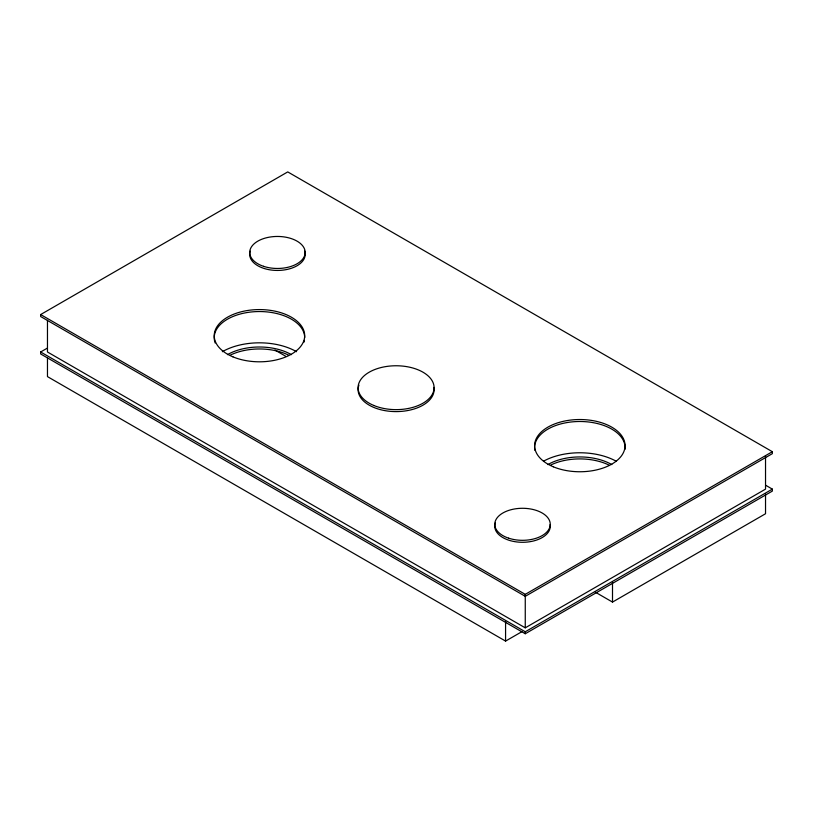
<?xml version="1.0" encoding="UTF-8"?>
<svg xmlns="http://www.w3.org/2000/svg" width="813" height="813" viewBox="0 0 813 813"><rect width="100%" height="100%" fill="white"/><g stroke="black" fill="none" stroke-linecap="round" stroke-linejoin="round"><path stroke-width="1.22" d="M40.65 314.56L287.741 171.909L772.35 451.703L772.35 453.664L525.259 596.325L40.65 316.531L40.65 314.56L525.259 594.354L772.35 451.703M765.755 485.31L772.35 489.121L772.35 491.093L525.259 633.744L40.65 353.96L40.65 351.988L47.235 348.188M47.469 320.332L47.469 351.988L525.259 627.839L765.531 489.121L765.531 456.205M47.469 358.208L47.469 376.612L505.574 641.091L521.936 631.65M40.65 351.988L525.259 631.772L772.35 489.121M595.279 592.138L612.504 602.087L765.531 513.745L765.531 493.918M274.936 350.037L285.485 356.124M612.504 582.271L612.504 602.087M525.259 594.354L525.259 627.839M525.259 631.772L525.259 633.744M505.574 621.274L505.574 641.091M433.888 387.405A37.998 21.931 0 0 1 394.142 411.571A37.998 21.931 0 0 1 358.909 385.179M550.106 524.619A27.744 16.016 0 0 1 521.092 542.271A27.744 16.016 0 0 1 495.361 522.993M304.59 251.146A27.744 16.016 0 0 1 277.446 270.444A27.744 16.016 0 0 1 250.292 251.146M304.438 340.352A45.233 26.118 0 0 1 304.011 342.131M215.181 343.015A45.233 26.118 0 0 1 254.784 311.684A45.233 26.118 0 0 1 304.682 337.659M534.842 450.3A45.233 26.118 0 0 1 579.049 421.5A45.233 26.118 0 0 1 624.953 449.406M543.572 461.164A52.469 30.294 0 0 1 616.081 461.164M222.345 351.694A52.469 30.294 0 0 1 296.552 351.694M550.848 464.975A45.233 26.118 0 0 1 608.805 464.975M547.85 464.589A45.233 26.118 0 0 1 611.813 464.589M230.465 355.037A45.233 26.118 0 0 1 288.422 355.037M227.467 354.651A45.233 26.118 0 0 1 291.43 354.651M373.797 405.463A37.998 21.931 0 0 0 433.888 389.966A37.998 21.931 0 0 0 380.596 367.669A37.998 21.931 0 0 0 373.797 405.463M508.643 538.176A27.744 16.016 0 0 0 550.259 524.304A27.744 16.016 0 0 0 508.643 510.432A27.744 16.016 0 0 0 508.643 538.176M263.575 266.329A27.744 16.016 0 0 0 305.18 252.457A27.744 16.016 0 0 0 263.575 238.595A27.744 16.016 0 0 0 263.575 266.329M232.904 356.836A45.233 26.118 0 0 0 304.438 338.391A45.233 26.118 0 0 0 241.004 311.846A45.233 26.118 0 0 0 232.904 356.836M553.287 466.784A45.233 26.118 0 0 0 624.821 448.329A45.233 26.118 0 0 0 561.377 421.795A45.233 26.118 0 0 0 553.287 466.784"/></g></svg>
